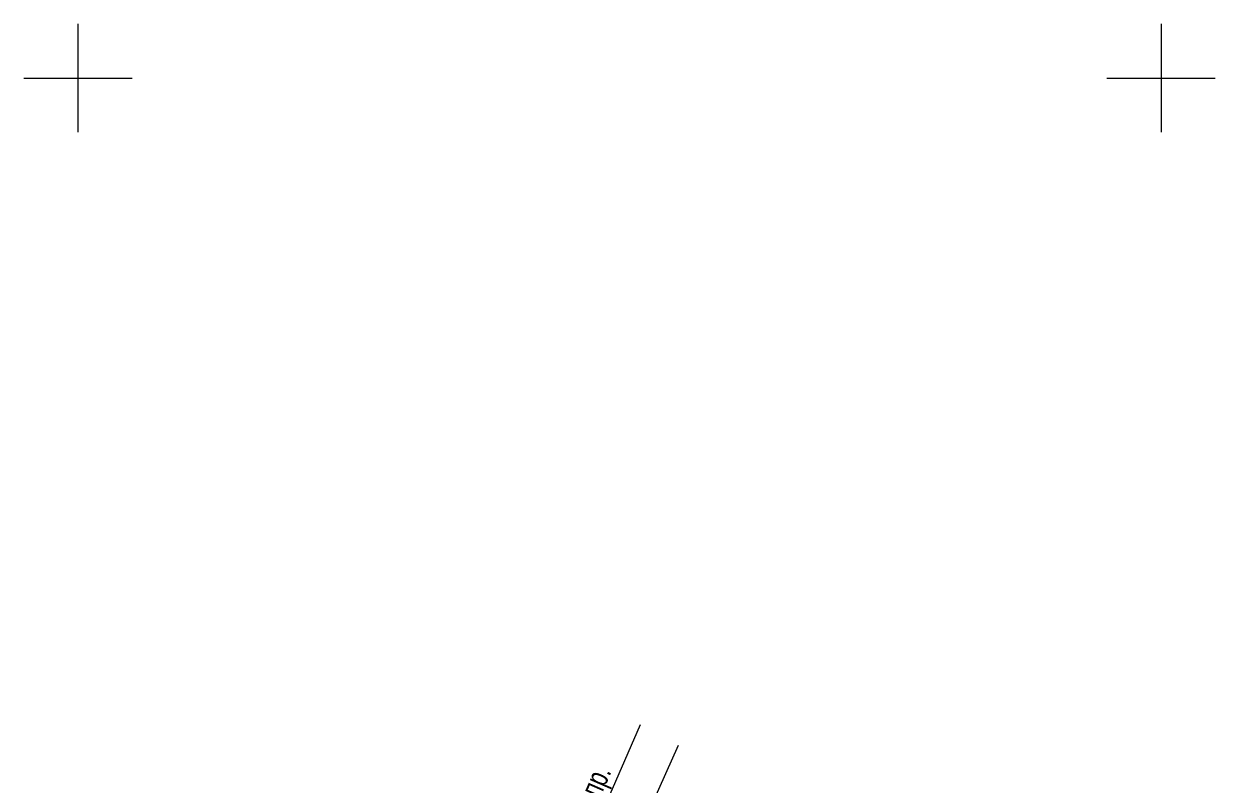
# Model space of a CAD drawing. Extents: x 10098 to 11902, y 8648 to 10202.
# Drawn here: x 11247.5 to 11302.5, y 9117.4 to 9152.5 of the extents above; entities that cross this region are included whole.
import ezdxf

# ---------------------------------------------------------------- set-up
doc = ezdxf.new("R2010")
doc.units = 0
doc.layers.add('49_Проекты', color=7, linetype='Continuous')
doc.layers.add('51_Сетка_координат', color=7, linetype='Continuous')
doc.styles.add('mggt', font='russian_1251.shx', dxfattribs={"width": 0.75, "oblique": 18, "height": 1})

msp = doc.modelspace()

# ---------------------------------------------------------------- linework, layer by layer
at = {"layer": '49_Проекты', "color": 8, "linetype": 'Continuous', "lineweight": 15}
for points in [[(11271.651, 9105.49), (11271.729, 9110.414), (11275.969, 9120.166)], [(11272.142, 9105.293), (11273.503, 9109.784), (11277.722, 9119.217)]]:
    msp.add_lwpolyline(points, dxfattribs=at)
at = {"layer": '51_Сетка_координат', "color": 8, "lineweight": 15}
for points in [[(11250, 9152.5), (11250, 9147.5)], [(11300, 9152.5), (11300, 9147.5)], [(11247.5, 9150), (11252.5, 9150)], [(11297.5, 9150), (11302.5, 9150)]]:
    msp.add_lwpolyline(points, dxfattribs=at)

# ---------------------------------------------------------------- texts
at = {"layer": '49_Проекты', "color": 8, "linetype": 'Continuous', "lineweight": 15, "style": 'mggt', "width": 0.75}
msp.add_text('d=225ср.д.п/э.пр.', height=1, rotation=66.3693, dxfattribs=at).set_placement((11271.435, 9110.663))

doc.saveas('drawing.dxf')
